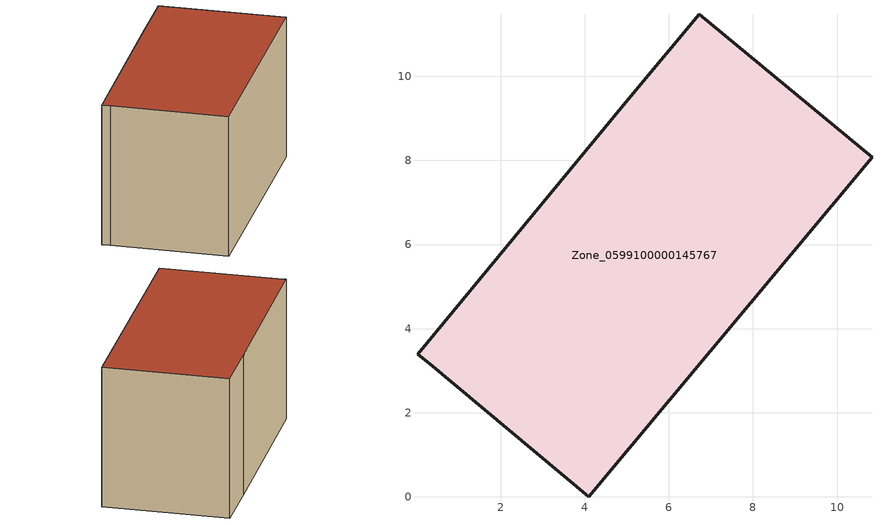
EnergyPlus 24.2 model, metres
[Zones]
Zone_0599100000145767
 floor ground (C_G): 5.09,9.53 6.72,11.48 10.83,8.08 4.1,0 0.31,3.17 0.03,3.39 z0
 wall outside (C_F): 4.1,0 10.83,8.08 6.72,11.48 5.09,9.53 0.03,3.39 0.31,3.17 4.1,0 z0:6.17
 roof outside (C_R): 0.31,3.17 4.1,0 10.83,8.08 6.72,11.48 5.09,9.53 0.03,3.39 z6.17
[BUILDING]
Pand.0599100000145767: North Axis=0; Terrain=City; Loads Convergence Tolerance Value=0.04; Temperature Convergence Tolerance Value=0.4; Solar Distribution=FullExterior; Maximum Number of Warmup Days=25; Minimum Number of Warmup Days=1
[Site:Location]
Rotterdam.The.Hague.AP_ZH_NLD Design_Conditions: Latitude=51.96; Longitude=4.45; Time Zone=1; Elevation=-4.5
[SITE:GROUNDTEMPERATURE:BUILDINGSURFACE]
18, 18, 18, 18, 18, 18, 18, 18, 18, 18, 18, 18
[MATERIAL] Thermal Absorptance=0.9; Solar Absorptance=0.7; Visible Absorptance=0.7
Name | Roughness | Thickness | Conductivity | Density | Specific Heat
G.TI.1946 | MediumSmooth | 0.15 | 1 | 540 | 1210
F.TI.1946 | Rough | 0.3 | 0.857143 | 1920 | 840
R.TI.1946 | MediumRough | 0.2 | 0.1 | 1500 | 1000
[CONSTRUCTION]
C_G: G.TI.1946
C_F: F.TI.1946
C_R: R.TI.1946
[ZONE]
Zone_0599100000145767: Type=1; Multiplier=1; Ceiling Height=Autocalculate; Volume=Autocalculate; Floor Area=autocalculate; Part of Total Floor Area=Yes
[ZONEINFILTRATION:DESIGNFLOWRATE]
Infil_Zone_0599100000145767: Zone or ZoneList or Space or SpaceList=Zone_0599100000145767; Schedule=AlwaysOn; Design Flow Rate Calculation Method=Flow/Area; Flow Rate per Floor Area=0.003; Constant Term Coefficient=1; Temperature Term Coefficient=0; Velocity Term Coefficient=0; Velocity Squared Term Coefficient=0
[HVACTEMPLATE:ZONE:IDEALLOADSAIRSYSTEM]
Zone_0599100000145767: Maximum Heating Supply Air Temperature=50; Minimum Cooling Supply Air Temperature=13; Maximum Heating Supply Air Humidity Ratio=0.0156; Minimum Cooling Supply Air Humidity Ratio=0.0077; Heating Limit=NoLimit; Cooling Limit=NoLimit; Dehumidification Control Type=ConstantSensibleHeatRatio; Cooling Sensible Heat Ratio=0.7; Dehumidification Setpoint=60; Humidification Control Type=None; Humidification Setpoint=30; Outdoor Air Method=None; Outdoor Air Flow Rate per Person=0.00944; Outdoor Air Flow Rate per Zone Floor Area=0; Outdoor Air Flow Rate per Zone=0; Demand Controlled Ventilation Type=None; Outdoor Air Economizer Type=NoEconomizer; Heat Recovery Type=None; Sensible Heat Recovery Effectiveness=0.7; Latent Heat Recovery Effectiveness=0.65
[ZONECONTROL:THERMOSTAT]
ThermostatControl_Zone_0599100000145767: Zone or ZoneList=Zone_0599100000145767; Control Type Schedule=DualSetpointControlType; Control 1=Thermostat_Zone_0599100000145767; Temperature Difference Between Cutout And Setpoint=0
[THERMOSTATSETPOINT:DUALSETPOINT]
Thermostat_Zone_0599100000145767: Heating Setpoint Temperature Schedule=HeatingSetpoint_Zone_0599100000145767; Cooling Setpoint Temperature Schedule=CoolingSetpoint_Zone_0599100000145767
[SCHEDULE:COMPACT]
HeatingSetpoint_Zone_0599100000145767: Through: 12/31, For: AllDays, Until: 24:00, 21
CoolingSetpoint_Zone_0599100000145767: Through: 12/31, For: AllDays, Until: 24:00, 24
DualSetpointControlType: Through: 12/31, For: AllDays, Until: 24:00, 4
AlwaysOn: Through: 12/31, For: AllDays, Until: 24:00, 1
